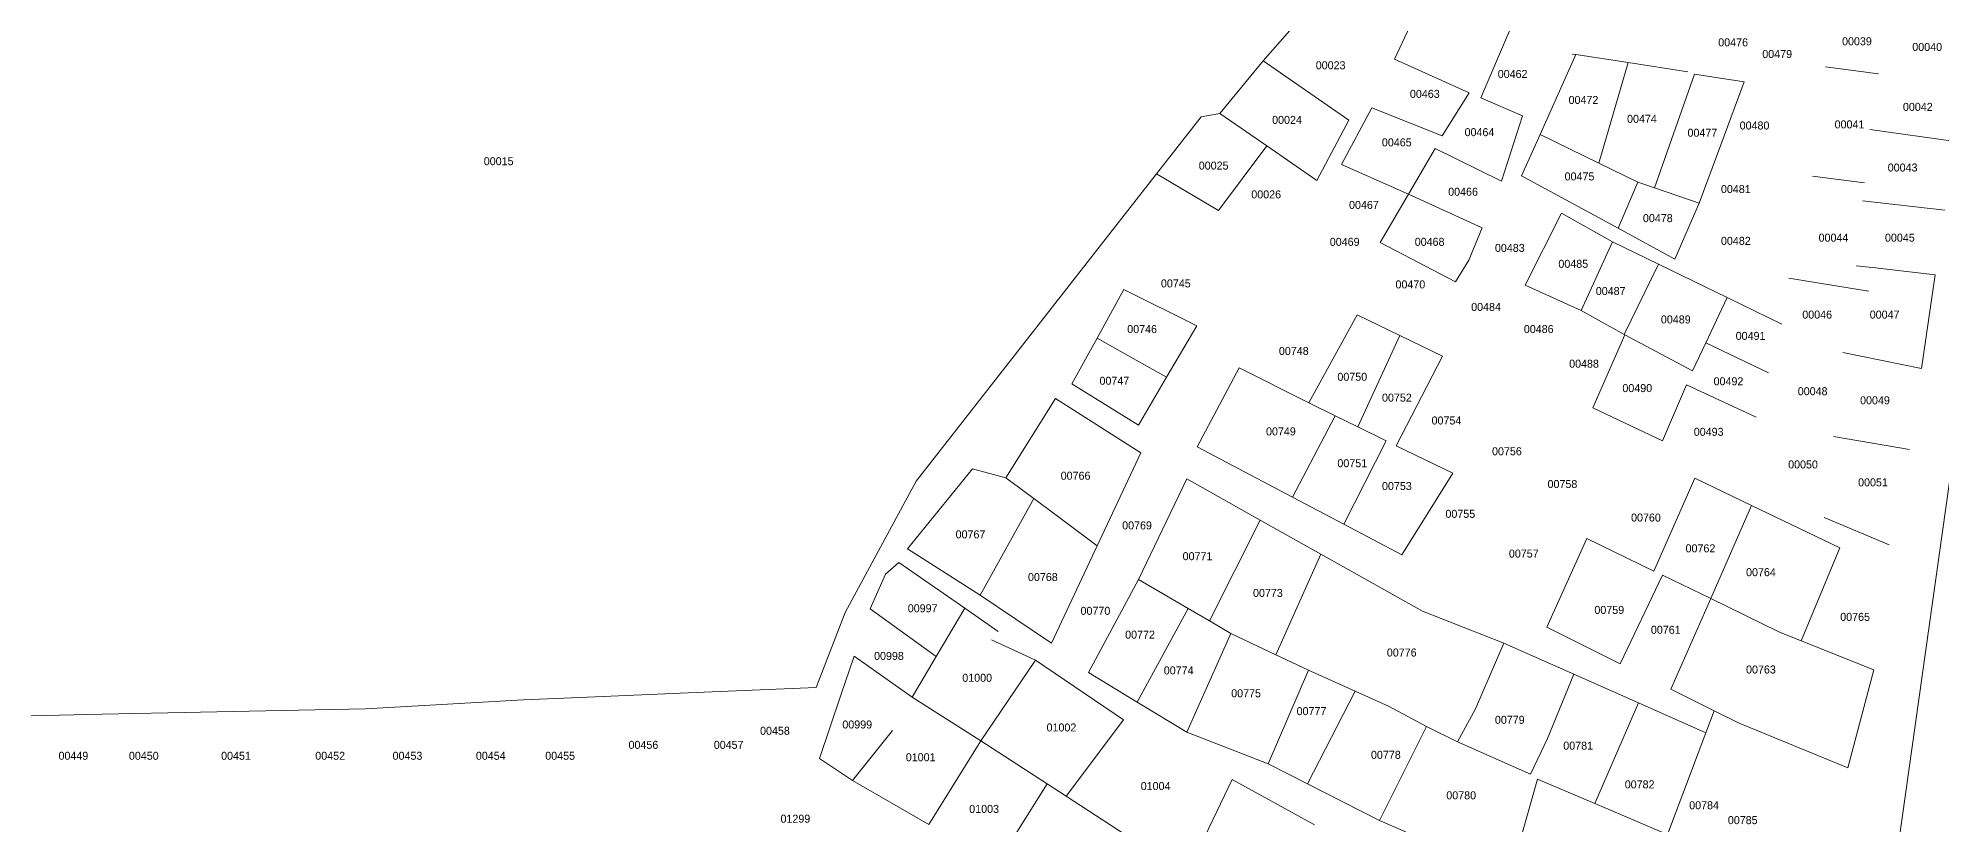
# Model space of a CAD drawing. Header units: metres. Extents: x 245232 to 248406, y 1633796 to 1637634.
# Drawn here: x 246330.6 to 246687.4, y 1634727.7 to 1634875.1 of the extents above; entities that cross this region are included whole.
import ezdxf
from ezdxf.enums import TextEntityAlignment as Align

# ---------------------------------------------------------------- set-up
doc = ezdxf.new("R2010")
doc.units = ezdxf.units.M
doc.header["$MEASUREMENT"] = 0
doc.layers.add('historique_numero_parcelle', color=7, linetype='Continuous')
doc.layers.add('LIMITES_PARCELLES', color=7, linetype='Continuous', lineweight=0, true_color=0xffffff)
doc.styles.add('Style-FANCY', font='FANCY.shx')

msp = doc.modelspace()

# ---------------------------------------------------------------- linework, layer by layer
at = {"layer": 'limites_parcelles'}
for p, q in [((246584.812, 1634871.156), (246590.274, 1634882.792)), ((246568.791, 1634880.608), (246560.174, 1634870.827)), ((246606.368, 1634876.421), (246600.97, 1634863.879)), ((246560.174, 1634870.827), (246552.068, 1634860.991)), ((246560.174, 1634870.827), (246576.275, 1634859.708)), ((246598.812, 1634864.851), (246584.812, 1634871.156)), ((246612.09, 1634857.034), (246618.805, 1634871.993)), ((246618.082, 1634872.103), (246618.805, 1634871.993)), ((246618.805, 1634871.993), (246628.586, 1634870.502)), ((246628.586, 1634870.502), (246623.102, 1634851.644)), ((246628.586, 1634870.502), (246639.778, 1634868.796)), ((246633.507, 1634847.019), (246641.035, 1634868.329)), ((246641.035, 1634868.329), (246650.329, 1634866.888)), ((246650.329, 1634866.888), (246645.961, 1634855.083)), ((246665.601, 1634869.68), (246675.516, 1634868.388)), ((246593.767, 1634856.757), (246598.812, 1634864.851)), ((246600.97, 1634863.879), (246608.77, 1634860.525)), ((246548.576, 1634860.356), (246540.215, 1634849.667)), ((246552.068, 1634860.991), (246548.576, 1634860.356)), ((246552.068, 1634860.991), (246560.855, 1634854.928)), ((246576.275, 1634859.708), (246570.254, 1634848.442)), ((246574.866, 1634851.417), (246580.538, 1634862.049)), ((246580.538, 1634862.049), (246593.767, 1634856.757)), ((246608.77, 1634860.525), (246604.853, 1634848.291)), ((246608.614, 1634849.291), (246612.09, 1634857.034)), ((246623.102, 1634851.644), (246612.09, 1634857.034)), ((246673.879, 1634857.987), (246689.954, 1634855.721)), ((246560.855, 1634854.928), (246551.801, 1634842.768)), ((246570.254, 1634848.442), (246560.855, 1634854.928)), ((246592.396, 1634854.408), (246587.409, 1634845.858)), ((246604.853, 1634848.291), (246592.396, 1634854.408)), ((246645.961, 1634855.083), (246641.921, 1634844.163)), ((246540.215, 1634849.667), (246495.162, 1634792.07)), ((246551.801, 1634842.768), (246540.215, 1634849.667)), ((246587.409, 1634845.858), (246574.866, 1634851.417)), ((246626.73, 1634839.47), (246608.614, 1634849.291)), ((246630.385, 1634848.079), (246623.102, 1634851.644)), ((246672.868, 1634847.99), (246663.141, 1634849.218)), ((246582.119, 1634836.789), (246587.409, 1634845.858)), ((246587.409, 1634845.858), (246601.235, 1634839.519)), ((246630.385, 1634848.079), (246626.73, 1634839.47)), ((246633.507, 1634847.019), (246630.385, 1634848.079)), ((246641.921, 1634844.163), (246633.507, 1634847.019)), ((246609.274, 1634828.778), (246616.091, 1634842.323)), ((246616.091, 1634842.323), (246625.65, 1634836.925)), ((246641.921, 1634844.163), (246637.37, 1634833.686)), ((246672.527, 1634844.619), (246687.914, 1634842.884)), ((246601.235, 1634839.519), (246598.741, 1634833.474)), ((246637.37, 1634833.686), (246626.73, 1634839.47)), ((246596.264, 1634829.457), (246582.119, 1634836.789)), ((246625.652, 1634836.924), (246619.802, 1634824.055)), ((246625.65, 1634836.925), (246625.652, 1634836.924)), ((246625.652, 1634836.924), (246634.301, 1634832.733)), ((246598.741, 1634833.474), (246596.264, 1634829.457)), ((246627.838, 1634819.567), (246634.301, 1634832.733)), ((246634.301, 1634832.733), (246647.152, 1634826.485)), ((246671.297, 1634832.447), (246674.364, 1634832.091)), ((246674.364, 1634832.091), (246686.121, 1634830.726)), ((246529.066, 1634818.874), (246534.077, 1634827.971)), ((246534.077, 1634827.971), (246547.729, 1634821.197)), ((246619.802, 1634824.055), (246609.274, 1634828.778)), ((246658.729, 1634830.103), (246670.174, 1634828.251)), ((246670.174, 1634828.251), (246673.678, 1634827.684)), ((246686.121, 1634830.726), (246683.557, 1634813.212)), ((246627.838, 1634819.567), (246619.802, 1634824.055)), ((246647.152, 1634826.485), (246643.149, 1634818.026)), ((246647.152, 1634826.485), (246657.373, 1634821.515)), ((246547.729, 1634821.197), (246542.104, 1634811.586)), ((246568.744, 1634806.729), (246577.793, 1634823.239)), ((246577.793, 1634823.239), (246585.798, 1634819.376)), ((246524.34, 1634810.296), (246529.066, 1634818.874)), ((246534.834, 1634815.65), (246529.066, 1634818.874)), ((246577.909, 1634802.254), (246585.798, 1634819.376)), ((246585.798, 1634819.376), (246593.807, 1634815.51)), ((246621.961, 1634805.831), (246627.951, 1634819.504)), ((246627.951, 1634819.504), (246627.838, 1634819.567)), ((246627.951, 1634819.504), (246640.658, 1634812.762)), ((246640.658, 1634812.762), (246643.149, 1634818.026)), ((246643.149, 1634818.026), (246654.878, 1634812.382)), ((246542.104, 1634811.586), (246534.834, 1634815.65)), ((246547.843, 1634798.501), (246555.719, 1634813.321)), ((246555.719, 1634813.321), (246568.744, 1634806.729)), ((246593.807, 1634815.51), (246585.139, 1634798.725)), ((246683.557, 1634813.212), (246668.821, 1634816.219)), ((246536.828, 1634802.571), (246524.34, 1634810.296)), ((246542.104, 1634811.586), (246536.828, 1634802.571)), ((246639.542, 1634810.155), (246635.038, 1634799.628)), ((246652.611, 1634804.082), (246639.542, 1634810.155)), ((246511.957, 1634792.728), (246521.271, 1634807.545)), ((246521.271, 1634807.545), (246537.252, 1634797.385)), ((246573.714, 1634804.303), (246568.744, 1634806.729)), ((246635.038, 1634799.628), (246621.961, 1634805.831)), ((246573.714, 1634804.303), (246565.675, 1634789.117)), ((246577.909, 1634802.254), (246573.714, 1634804.303)), ((246583.241, 1634799.651), (246577.909, 1634802.254)), ((246575.298, 1634784.053), (246583.241, 1634799.651)), ((246585.139, 1634798.725), (246595.731, 1634793.553)), ((246667.048, 1634800.454), (246681.329, 1634797.993)), ((246537.252, 1634797.385), (246529.099, 1634779.996)), ((246565.675, 1634789.117), (246547.843, 1634798.501)), ((246676.542, 1634704.81), (246689.36, 1634795.951)), ((246495.162, 1634792.07), (246481.865, 1634767.503)), ((246493.542, 1634779.393), (246505.713, 1634794.421)), ((246505.713, 1634794.421), (246511.957, 1634792.728)), ((246517.229, 1634788.812), (246511.957, 1634792.728)), ((246536.849, 1634773.657), (246545.886, 1634792.529)), ((246545.886, 1634792.529), (246559.615, 1634784.809)), ((246595.731, 1634793.553), (246586.206, 1634778.313)), ((246633.414, 1634775.25), (246641.119, 1634792.675)), ((246641.119, 1634792.675), (246651.739, 1634787.549)), ((246507.165, 1634770.7), (246517.229, 1634788.812)), ((246517.229, 1634788.812), (246525.067, 1634782.99)), ((246575.298, 1634784.053), (246565.675, 1634789.117)), ((246559.615, 1634784.809), (246550.142, 1634765.913)), ((246559.615, 1634784.809), (246570.981, 1634778.417)), ((246644.058, 1634770.08), (246651.739, 1634787.549)), ((246651.739, 1634787.549), (246668.252, 1634779.579)), ((246677.481, 1634780.134), (246665.339, 1634785.264)), ((246525.067, 1634782.99), (246529.099, 1634779.996)), ((246586.206, 1634778.313), (246575.298, 1634784.053)), ((246613.322, 1634764.755), (246620.826, 1634781.364)), ((246620.826, 1634781.364), (246633.414, 1634775.25)), ((246507.163, 1634770.697), (246493.542, 1634779.393)), ((246529.099, 1634779.996), (246520.53, 1634761.719)), ((246562.569, 1634759.575), (246570.981, 1634778.417)), ((246570.981, 1634778.417), (246590.031, 1634767.704)), ((246668.252, 1634779.579), (246661.007, 1634762.197)), ((246486.557, 1634768.175), (246489.397, 1634774.671)), ((246489.397, 1634774.671), (246491.9, 1634776.833)), ((246491.9, 1634776.833), (246504.252, 1634768.276)), ((246635.056, 1634774.452), (246627.089, 1634757.872)), ((246644.058, 1634770.08), (246635.056, 1634774.452)), ((246507.165, 1634770.7), (246507.163, 1634770.697)), ((246520.53, 1634761.719), (246507.165, 1634770.7)), ((246527.478, 1634756.215), (246536.849, 1634773.657)), ((246536.849, 1634773.657), (246546.129, 1634768.251)), ((246481.865, 1634767.503), (246476.407, 1634753.431)), ((246498.909, 1634759.239), (246486.557, 1634768.175)), ((246498.909, 1634759.239), (246504.252, 1634768.276)), ((246504.252, 1634768.276), (246510.539, 1634763.92)), ((246546.129, 1634768.251), (246536.606, 1634750.698)), ((246546.129, 1634768.251), (246550.142, 1634765.913)), ((246590.031, 1634767.704), (246605.271, 1634761.751)), ((246636.6, 1634753.116), (246644.058, 1634770.08)), ((246644.058, 1634770.08), (246656.85, 1634763.867)), ((246554.153, 1634763.576), (246545.898, 1634745.082)), ((246550.142, 1634765.913), (246554.153, 1634763.576)), ((246554.153, 1634763.576), (246562.569, 1634759.575)), ((246627.089, 1634757.872), (246613.322, 1634764.755)), ((246656.85, 1634763.867), (246661.007, 1634762.197)), ((246509.269, 1634762.333), (246517.524, 1634758.523)), ((246568.679, 1634756.671), (246562.569, 1634759.575)), ((246599.953, 1634749.447), (246605.271, 1634761.751)), ((246605.271, 1634761.751), (246618.412, 1634755.929)), ((246661.007, 1634762.197), (246674.63, 1634756.723)), ((246481.064, 1634751.969), (246483.55, 1634759.304)), ((246483.55, 1634759.304), (246494.388, 1634751.592)), ((246494.388, 1634751.592), (246498.909, 1634759.239)), ((246498.909, 1634759.239), (246498.909, 1634759.239)), ((246517.524, 1634758.523), (246507.248, 1634743.466)), ((246517.524, 1634758.523), (246534.003, 1634747.38)), ((246536.606, 1634750.698), (246527.478, 1634756.215)), ((246561.138, 1634739.129), (246568.679, 1634756.671)), ((246568.679, 1634756.671), (246577.46, 1634752.721)), ((246618.412, 1634755.929), (246613.447, 1634743.891)), ((246618.412, 1634755.929), (246630.507, 1634750.57)), ((246674.63, 1634756.723), (246669.763, 1634738.388)), ((246450.909, 1634752.348), (246435.057, 1634751.675)), ((246476.407, 1634753.431), (246450.909, 1634752.348)), ((246577.46, 1634752.721), (246568.482, 1634735.387)), ((246577.46, 1634752.721), (246583.681, 1634749.924)), ((246644.731, 1634749.051), (246636.6, 1634753.116)), ((246361.032, 1634748.783), (246342.633, 1634748.41)), ((246376.274, 1634749.092), (246361.032, 1634748.783)), ((246391.952, 1634749.409), (246376.274, 1634749.092)), ((246421.585, 1634751.103), (246391.952, 1634749.409)), ((246435.057, 1634751.675), (246421.585, 1634751.103)), ((246477.043, 1634740.108), (246481.064, 1634751.969)), ((246507.248, 1634743.466), (246494.388, 1634751.592)), ((246536.606, 1634750.698), (246536.606, 1634750.698)), ((246545.898, 1634745.082), (246536.606, 1634750.698)), ((246583.681, 1634749.924), (246590.825, 1634746.114)), ((246596.619, 1634743.256), (246599.953, 1634749.447)), ((246630.507, 1634750.57), (246622.348, 1634731.69)), ((246630.507, 1634750.57), (246643.181, 1634744.955)), ((246644.731, 1634749.051), (246643.181, 1634744.955)), ((246649.389, 1634746.722), (246644.731, 1634749.051)), ((246342.633, 1634748.41), (246329.298, 1634748.139)), ((246490.695, 1634745.346), (246483.234, 1634735.98)), ((246534.003, 1634747.38), (246523.252, 1634733.074)), ((246590.825, 1634746.114), (246582.014, 1634728.492)), ((246590.825, 1634746.114), (246596.619, 1634743.256)), ((246669.763, 1634738.388), (246649.389, 1634746.722)), ((246507.248, 1634743.466), (246497.518, 1634727.791)), ((246519.725, 1634735.363), (246507.248, 1634743.466)), ((246561.138, 1634739.129), (246545.898, 1634745.082)), ((246610.271, 1634737.224), (246596.619, 1634743.256)), ((246613.447, 1634743.891), (246610.271, 1634737.224)), ((246643.181, 1634744.955), (246635.961, 1634725.877)), ((246483.234, 1634735.98), (246477.043, 1634740.108)), ((246568.481, 1634735.387), (246561.138, 1634739.129)), ((246497.518, 1634727.791), (246483.234, 1634735.98)), ((246510.357, 1634720.43), (246519.725, 1634735.363)), ((246523.252, 1634733.074), (246519.725, 1634735.363)), ((246547.134, 1634721.104), (246554.391, 1634736.192)), ((246554.391, 1634736.192), (246569.84, 1634727.687)), ((246568.482, 1634735.387), (246568.481, 1634735.387)), ((246582.014, 1634728.492), (246568.482, 1634735.387)), ((246606.382, 1634717.935), (246611.621, 1634736.271)), ((246611.621, 1634736.271), (246622.348, 1634731.69)), ((246523.252, 1634733.074), (246539.774, 1634722.345)), ((246622.348, 1634731.69), (246635.961, 1634725.877)), ((246569.84, 1634727.687), (246569.84, 1634727.686)), ((246606.382, 1634717.935), (246582.014, 1634728.492))]:
    msp.add_line(p, q, dxfattribs=at)

# ---------------------------------------------------------------- texts
at = {"layer": 'historique_numero_parcelle', "style": 'Style-FANCY'}
for s, p in [('00476', (246648.268, 1634874.295)), ('00039', (246671.47, 1634874.494)), ('00040', (246684.634, 1634873.431)), ('00023', (246572.833, 1634869.999)), ('00479', (246656.522, 1634872.115)), ('00462', (246606.939, 1634868.367)), ('00463', (246590.484, 1634864.646)), ('00472', (246620.215, 1634863.503)), ('00042', (246682.879, 1634862.206)), ('00024', (246564.658, 1634859.765)), ('00474', (246631.176, 1634859.967)), ('00480', (246652.276, 1634858.718)), ('00041', (246670.078, 1634858.925)), ('00465', (246585.229, 1634855.555)), ('00464', (246600.728, 1634857.469)), ('00477', (246642.509, 1634857.362)), ('00015', (246416.911, 1634852.026)), ('00025', (246550.91, 1634851.206)), ('00475', (246619.472, 1634849.175)), ('00043', (246680.028, 1634850.844)), ('00026', (246560.757, 1634845.809)), ('00466', (246597.65, 1634846.305)), ('00481', (246648.773, 1634846.81)), ('00467', (246579.071, 1634843.832)), ('00478', (246634.149, 1634841.36)), ('00044', (246667.075, 1634837.701)), ('00045', (246679.512, 1634837.701)), ('00469', (246575.462, 1634836.921)), ('00468', (246591.386, 1634836.921)), ('00483', (246606.416, 1634835.783)), ('00482', (246648.773, 1634837.107)), ('00485', (246618.306, 1634832.806)), ('00745', (246543.821, 1634829.132)), ('00470', (246587.777, 1634828.947)), ('00487', (246625.313, 1634827.703)), ('00484', (246601.957, 1634824.726)), ('00046', (246664.019, 1634823.29)), ('00047', (246676.653, 1634823.29)), ('00746', (246537.505, 1634820.573)), ('00486', (246611.83, 1634820.579)), ('00489', (246637.521, 1634822.386)), ('00748', (246565.929, 1634816.48)), ('00491', (246651.534, 1634819.303)), ('00488', (246620.323, 1634814.093)), ('00747', (246532.303, 1634810.898)), ('00750', (246576.89, 1634811.642)), ('00490', (246630.302, 1634809.521)), ('00492', (246647.394, 1634810.797)), ('00048', (246663.17, 1634808.935)), ('00752', (246585.251, 1634807.734)), ('00049', (246674.848, 1634807.234)), ('00754', (246594.54, 1634803.455)), ('00749', (246563.514, 1634801.408)), ('00493', (246643.679, 1634801.334)), ('00751', (246576.89, 1634795.454)), ('00756', (246605.872, 1634797.687)), ('00050', (246661.365, 1634795.219)), ('00766', (246525.034, 1634793.102)), ('00753', (246585.251, 1634791.174)), ('00758', (246616.276, 1634791.546)), ('00051', (246674.477, 1634791.863)), ('00769', (246536.553, 1634783.798)), ('00755', (246597.141, 1634785.964)), ('00760', (246631.928, 1634785.267)), ('00767', (246505.341, 1634782.124)), ('00771', (246547.885, 1634778.03)), ('00757', (246609.031, 1634778.522)), ('00762', (246642.146, 1634779.498)), ('00768', (246518.903, 1634774.123)), ('00764', (246653.479, 1634775.033)), ('00773', (246561.076, 1634771.146)), ('00997', (246496.374, 1634768.272)), ('00770', (246528.75, 1634767.796)), ('00759', (246625.054, 1634767.962)), ('00765', (246671.128, 1634766.66)), ('00772', (246537.11, 1634763.331)), ('00761', (246635.644, 1634764.241)), ('00998', (246490.058, 1634759.341)), ('00776', (246586.156, 1634759.981)), ('01000', (246506.592, 1634755.248)), ('00774', (246544.355, 1634756.632)), ('00763', (246653.479, 1634756.798)), ('00775', (246556.989, 1634752.353)), ('00777', (246569.25, 1634749.003)), ('00458', (246468.693, 1634745.324)), ('00999', (246484.113, 1634746.502)), ('01002', (246522.384, 1634745.944)), ('00779', (246606.406, 1634747.375)), ('00456', (246444.042, 1634742.684)), ('00457', (246460.019, 1634742.684)), ('00778', (246583.184, 1634740.816)), ('00781', (246619.225, 1634742.537)), ('00449', (246337.218, 1634740.638)), ('00450', (246350.408, 1634740.638)), ('00451', (246367.686, 1634740.638)), ('00452', (246385.335, 1634740.638)), ('00453', (246399.826, 1634740.638)), ('00454', (246415.432, 1634740.638)), ('00455', (246428.436, 1634740.638)), ('01001', (246496.003, 1634740.362)), ('01004', (246540.033, 1634734.966)), ('00782', (246630.744, 1634735.281)), ('01003', (246507.893, 1634730.686)), ('00780', (246597.303, 1634733.234)), ('00784', (246642.82, 1634731.373)), ('01299', (246472.524, 1634728.849)), ('00785', (246650.065, 1634728.582))]:
    msp.add_text(s, height=1.5, dxfattribs=at).set_placement(p, align=Align.MIDDLE_CENTER)

doc.saveas('drawing.dxf')
